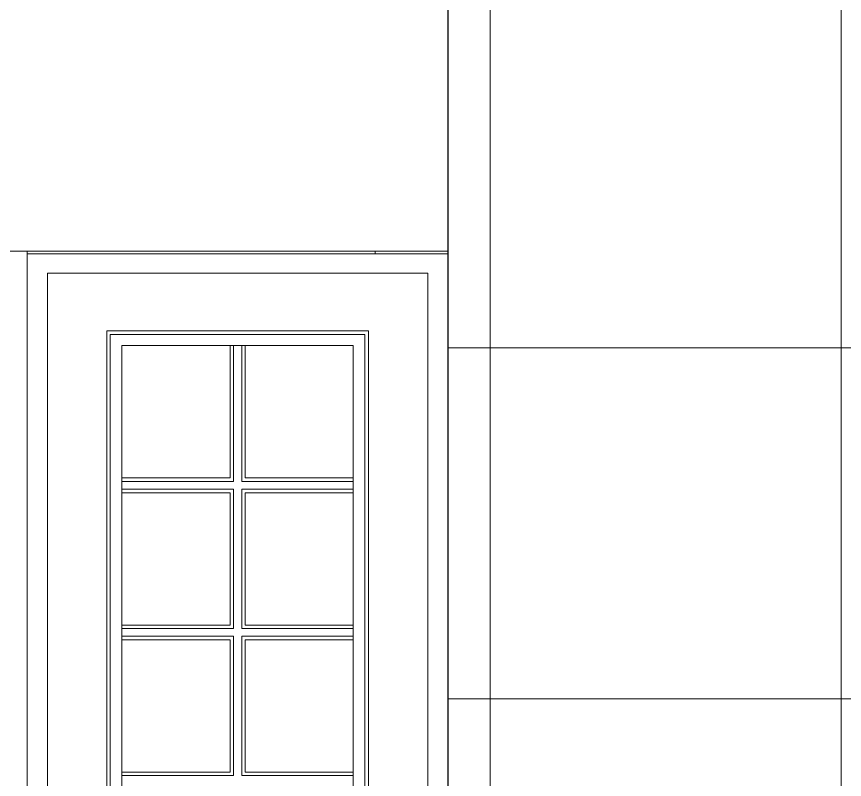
# Model space of a CAD drawing. Header units: inches. Extents: x -5051253 to -5039798, y -3262045 to -3259246.
# Drawn here: x -5047130.2 to -5047071.3, y -3261804.8 to -3261750.5 of the extents above; entities that cross this region are included whole.
import ezdxf

# ---------------------------------------------------------------- set-up
doc = ezdxf.new("R2010")
doc.units = ezdxf.units.IN
doc.header["$LTSCALE"] = 2
doc.header["$MEASUREMENT"] = 0
doc.linetypes.add('ACAD_ISO02W100', pattern=[15, 12, -3])
doc.layers.get('0').update_dxf_attribs({"linetype": 'CONTINUOUS'})
doc.layers.add('HATCH', color=60, linetype='ACAD_ISO02W100', lineweight=13)
doc.layers.add('window', color=4, linetype='CONTINUOUS', lineweight=13)

msp = doc.modelspace()

# ---------------------------------------------------------------- hatches: boundary and pattern name
at = {"layer": 'HATCH', "transparency": 33554661}
h = msp.add_hatch(dxfattribs=at)
h.set_pattern_fill('ANSI37', color=256, scale=200, angle=45)
h.set_pattern_definition([(90, (30903.478, -2449.113), (-25, 0), []), (180, (30903.478, -2449.113), (-4e-15, -25), [])])
h.paths.add_polyline_path([(-5047099.493, -3261739.209), (-5047129.493, -3261739.209), (-5047129.493, -3261744.209), (-5047099.493, -3261744.209), (-5047099.493, -3261851.209), (-5046956.493, -3261851.209), (-5046956.493, -3261744.209), (-5046938.493, -3261744.209), (-5046938.493, -3261739.209), (-5046956.493, -3261739.209), (-5046956.493, -3261632.209), (-5046938.493, -3261632.209), (-5046938.493, -3261627.209), (-5046956.493, -3261627.209), (-5046956.493, -3261589.209), (-5047099.493, -3261589.209), (-5047099.493, -3261627.209), (-5047129.493, -3261627.209), (-5047129.493, -3261632.209), (-5047099.493, -3261632.209)])

# ---------------------------------------------------------------- linework, layer by layer
at = {"ltscale": 0.5}
msp.add_line((-5047099.493, -3261851.209), (-5047099.493, -3261744.209), dxfattribs=at)
at = {"layer": 'window'}
for p, q in [((-5047183.493, -3261767.209), (-5047099.493, -3261767.209)), ((-5047129.493, -3261767.394), (-5047129.493, -3261767.209)), ((-5047104.685, -3261767.394), (-5047104.685, -3261767.209)), ((-5047099.493, -3261851.209), (-5047099.493, -3261767.209)), ((-5047129.493, -3261767.394), (-5047129.493, -3261851.209)), ((-5047099.493, -3261767.394), (-5047129.493, -3261767.394)), ((-5047128.047, -3261768.791), (-5047100.94, -3261768.791)), ((-5047128.047, -3261768.791), (-5047128.047, -3261849.763)), ((-5047100.94, -3261849.763), (-5047100.94, -3261768.791)), ((-5047123.817, -3261772.894), (-5047123.817, -3261845.533)), ((-5047123.817, -3261772.894), (-5047105.17, -3261772.894)), ((-5047123.565, -3261773.139), (-5047105.422, -3261773.139)), ((-5047123.565, -3261845.281), (-5047123.565, -3261773.139)), ((-5047105.422, -3261773.139), (-5047105.422, -3261845.281)), ((-5047105.17, -3261845.533), (-5047105.17, -3261772.894)), ((-5047122.737, -3261844.453), (-5047122.737, -3261773.942)), ((-5047122.737, -3261773.942), (-5047106.25, -3261773.942)), ((-5047115.033, -3261773.942), (-5047115.033, -3261783.371)), ((-5047114.781, -3261773.942), (-5047114.781, -3261783.616)), ((-5047114.205, -3261783.616), (-5047114.205, -3261773.942)), ((-5047113.953, -3261773.942), (-5047113.953, -3261783.371)), ((-5047106.25, -3261844.453), (-5047106.25, -3261773.942)), ((-5047122.737, -3261783.371), (-5047115.033, -3261783.371)), ((-5047114.781, -3261783.616), (-5047122.737, -3261783.616)), ((-5047106.25, -3261783.616), (-5047114.205, -3261783.616)), ((-5047113.953, -3261783.371), (-5047106.25, -3261783.371)), ((-5047122.737, -3261784.175), (-5047114.781, -3261784.175)), ((-5047114.781, -3261784.175), (-5047114.781, -3261794.093)), ((-5047114.205, -3261794.093), (-5047114.205, -3261784.175)), ((-5047114.205, -3261784.175), (-5047106.25, -3261784.175)), ((-5047122.737, -3261784.419), (-5047115.033, -3261784.419)), ((-5047115.033, -3261784.419), (-5047115.033, -3261793.848)), ((-5047113.953, -3261784.419), (-5047113.953, -3261793.848)), ((-5047113.953, -3261784.419), (-5047106.25, -3261784.419)), ((-5047122.737, -3261793.848), (-5047115.033, -3261793.848)), ((-5047114.781, -3261794.093), (-5047122.737, -3261794.093)), ((-5047106.25, -3261794.093), (-5047114.205, -3261794.093)), ((-5047113.953, -3261793.848), (-5047106.25, -3261793.848)), ((-5047122.737, -3261794.651), (-5047114.781, -3261794.651)), ((-5047122.737, -3261794.896), (-5047115.033, -3261794.896)), ((-5047115.033, -3261794.896), (-5047115.033, -3261804.325)), ((-5047114.781, -3261794.651), (-5047114.781, -3261804.569)), ((-5047114.205, -3261804.569), (-5047114.205, -3261794.651)), ((-5047114.205, -3261794.651), (-5047106.25, -3261794.651)), ((-5047113.953, -3261794.896), (-5047113.953, -3261804.325)), ((-5047113.953, -3261794.896), (-5047106.25, -3261794.896)), ((-5047122.737, -3261804.325), (-5047115.033, -3261804.325)), ((-5047113.953, -3261804.325), (-5047106.25, -3261804.325)), ((-5047114.781, -3261804.569), (-5047122.737, -3261804.569)), ((-5047106.25, -3261804.569), (-5047114.205, -3261804.569))]:
    msp.add_line(p, q, dxfattribs=at)

doc.saveas('drawing.dxf')
